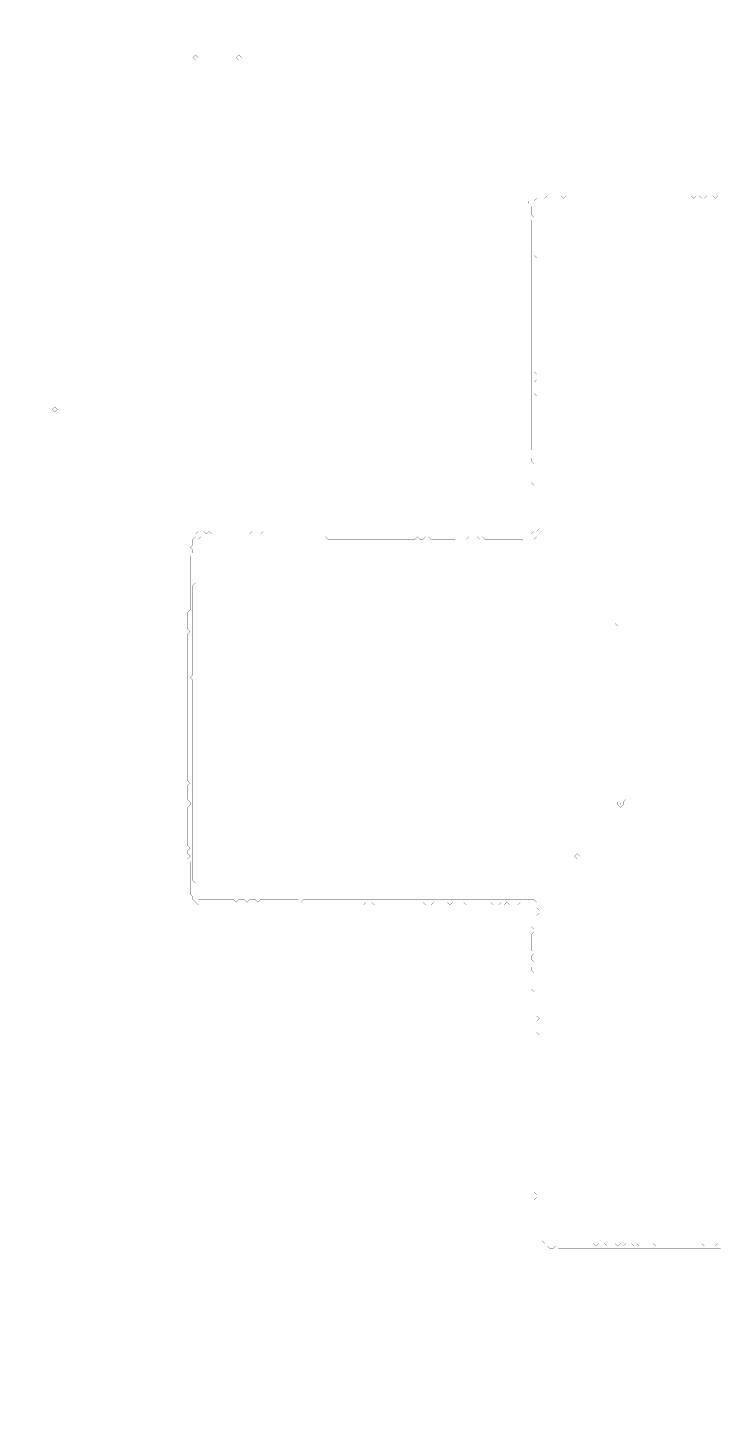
# Model space of a CAD drawing. Header units: metres. Extents: x 0 to 4853, y -4853 to 0.
# Drawn here: x 0 to 2426, y -4853 to 0 of the extents above; entities that cross this region are included whole.
import ezdxf

# ---------------------------------------------------------------- set-up
doc = ezdxf.new("R2010")
doc.units = ezdxf.units.M
doc.layers.add('conductor', color=1, linetype='Continuous')
doc.layers.add('substrate', color=5, linetype='Continuous')

msp = doc.modelspace()

# ---------------------------------------------------------------- linework, layer by layer
at = {"layer": 'conductor', "const_width": 0.5}
msp.add_lwpolyline([(2431, -588.8), (2421.5, -588.8), (2412, -598.3), (2402.5, -588.8), (2393, -588.8), (2383.5, -588.8), (2374, -598.3), (2364.5, -598.3), (2355, -588.8), (2345.5, -588.8), (2336, -598.3), (2326.5, -588.8), (2317, -588.8), (2307.6, -588.8), (2298.1, -588.8), (2288.6, -588.8), (2279.1, -588.8), (2269.6, -588.8), (2260.1, -588.8), (2250.6, -588.8), (2241.1, -588.8), (2231.6, -588.8), (2222.1, -588.8), (2212.6, -588.8), (2203.1, -588.8), (2193.6, -588.8), (2184.1, -588.8), (2174.6, -588.8), (2165.1, -588.8), (2155.6, -588.8), (2146.1, -588.8), (2136.6, -588.8), (2127.1, -588.8), (2117.6, -588.8), (2108.1, -588.8), (2098.6, -588.8), (2089.1, -588.8), (2079.6, -588.8), (2070.1, -588.8), (2060.7, -588.8), (2051.2, -588.8), (2041.7, -588.8), (2032.2, -588.8), (2022.7, -588.8), (2013.2, -588.8), (2003.7, -588.8), (1994.2, -588.8), (1984.7, -588.8), (1975.2, -588.8), (1965.7, -588.8), (1956.2, -588.8), (1946.7, -588.8), (1937.2, -588.8), (1927.7, -588.8), (1918.2, -588.8), (1908.7, -588.8), (1899.2, -588.8), (1889.7, -588.8), (1880.2, -598.3), (1870.7, -588.8), (1861.2, -588.8), (1851.7, -588.8), (1842.2, -598.3), (1832.7, -588.8), (1823.2, -588.8), (1813.8, -598.3), (1804.3, -598.3), (1794.8, -598.3), (1785.3, -598.3), (1775.8, -607.8), (1775.8, -617.2), (1785.3, -626.7), (1785.3, -636.2), (1785.3, -645.7), (1785.3, -655.2), (1785.3, -664.7), (1785.3, -674.2), (1785.3, -683.7), (1785.3, -693.2), (1785.3, -702.7), (1785.3, -712.2), (1785.3, -721.7), (1785.3, -731.2), (1785.3, -740.7), (1785.3, -750.2), (1785.3, -759.7), (1785.3, -769.2), (1785.3, -778.7), (1785.3, -788.2), (1775.8, -797.7), (1785.3, -807.2), (1785.3, -816.7), (1785.3, -826.2), (1785.3, -835.7), (1785.3, -845.2), (1785.3, -854.6), (1785.3, -864.1), (1785.3, -873.6), (1785.3, -883.1), (1785.3, -892.6), (1775.8, -902.1), (1775.8, -911.6), (1775.8, -921.1), (1775.8, -930.6), (1775.8, -940.1), (1775.8, -949.6), (1775.8, -959.1), (1775.8, -968.6), (1775.8, -978.1), (1775.8, -987.6), (1775.8, -997.1), (1775.8, -1006.6), (1775.8, -1016.1), (1775.8, -1025.6), (1775.8, -1035.1), (1775.8, -1044.6), (1775.8, -1054.1), (1775.8, -1063.6), (1775.8, -1073.1), (1775.8, -1082.6), (1775.8, -1092.1), (1775.8, -1101.5), (1775.8, -1111), (1775.8, -1120.5), (1775.8, -1130), (1775.8, -1139.5), (1775.8, -1149), (1775.8, -1158.5), (1775.8, -1168), (1775.8, -1177.5), (1775.8, -1187), (1775.8, -1196.5), (1775.8, -1206), (1785.3, -1215.5), (1785.3, -1225), (1785.3, -1234.5), (1775.8, -1244), (1775.8, -1253.5), (1785.3, -1263), (1775.8, -1272.5), (1775.8, -1282), (1785.3, -1291.5), (1785.3, -1301), (1785.3, -1310.5), (1785.3, -1320), (1785.3, -1329.5), (1785.3, -1338.9), (1785.3, -1348.4), (1785.3, -1357.9), (1785.3, -1367.4), (1785.3, -1376.9), (1785.3, -1386.4), (1785.3, -1395.9), (1785.3, -1405.4), (1785.3, -1414.9), (1785.3, -1424.4), (1785.3, -1433.9), (1785.3, -1443.4), (1785.3, -1452.9), (1785.3, -1462.4), (1785.3, -1471.9), (1785.3, -1481.4), (1785.3, -1490.9), (1785.3, -1500.4), (1785.3, -1509.9), (1785.3, -1519.4), (1785.3, -1528.9), (1785.3, -1538.4), (1785.3, -1547.9), (1785.3, -1557.4), (1785.3, -1566.9), (1785.3, -1576.4), (1785.3, -1585.8), (1785.3, -1595.3), (1785.3, -1604.8), (1785.3, -1614.3), (1785.3, -1623.8), (1785.3, -1633.3), (1785.3, -1642.8), (1785.3, -1652.3), (1785.3, -1661.8), (1785.3, -1671.3), (1785.3, -1680.8), (1785.3, -1690.3), (1785.3, -1699.8), (1785.3, -1709.3), (1794.8, -1718.8), (1794.8, -1728.3), (1794.8, -1737.8), (1794.8, -1747.3), (1794.8, -1756.8), (1785.3, -1766.3), (1785.3, -1775.8), (1785.3, -1785.3), (1775.8, -1794.8), (1766.3, -1785.3), (1756.8, -1785.3), (1747.3, -1785.3), (1737.8, -1794.8), (1728.3, -1794.8), (1718.8, -1794.8), (1709.3, -1794.8), (1699.8, -1794.8), (1690.3, -1794.8), (1680.8, -1794.8), (1671.3, -1794.8), (1661.8, -1794.8), (1652.3, -1794.8), (1642.8, -1794.8), (1633.3, -1794.8), (1623.8, -1794.8), (1614.3, -1794.8), (1604.8, -1794.8), (1595.3, -1785.3), (1585.8, -1794.8), (1576.4, -1785.3), (1566.9, -1785.3), (1557.4, -1785.3), (1547.9, -1785.3), (1538.4, -1794.8), (1528.9, -1785.3), (1519.4, -1785.3), (1509.9, -1785.3), (1500.4, -1794.8), (1490.9, -1794.8), (1481.4, -1794.8), (1471.9, -1794.8), (1462.4, -1794.8), (1452.9, -1794.8), (1443.4, -1794.8), (1433.9, -1794.8), (1424.4, -1794.8), (1414.9, -1794.8), (1405.4, -1785.3), (1395.9, -1785.3), (1386.4, -1794.8), (1376.9, -1794.8), (1367.4, -1785.3), (1357.9, -1794.8), (1348.4, -1794.8), (1338.9, -1794.8), (1329.5, -1794.8), (1320, -1794.8), (1310.5, -1794.8), (1301, -1794.8), (1291.5, -1794.8), (1282, -1794.8), (1272.5, -1794.8), (1263, -1794.8), (1253.5, -1794.8), (1244, -1794.8), (1234.5, -1794.8), (1225, -1794.8), (1215.5, -1794.8), (1206, -1794.8), (1196.5, -1794.8), (1187, -1794.8), (1177.5, -1794.8), (1168, -1794.8), (1158.5, -1794.8), (1149, -1794.8), (1139.5, -1794.8), (1130, -1794.8), (1120.5, -1794.8), (1111, -1794.8), (1101.5, -1794.8), (1092.1, -1794.8), (1082.6, -1794.8), (1073.1, -1794.8), (1063.6, -1794.8), (1054.1, -1794.8), (1044.6, -1785.3), (1035.1, -1785.3), (1025.6, -1785.3), (1016.1, -1785.3), (1006.6, -1794.8), (997.1, -1785.3), (987.6, -1785.3), (978.1, -1785.3), (968.6, -1785.3), (959.1, -1785.3), (949.6, -1785.3), (940.1, -1785.3), (930.6, -1785.3), (921.1, -1785.3), (911.6, -1785.3), (902.1, -1785.3), (892.6, -1785.3), (883.1, -1785.3), (873.6, -1785.3), (864.1, -1785.3), (854.6, -1785.3), (845.2, -1785.3), (835.7, -1785.3), (826.2, -1785.3), (816.7, -1785.3), (807.2, -1785.3), (797.7, -1785.3), (788.2, -1785.3), (778.7, -1785.3), (769.2, -1785.3), (759.7, -1785.3), (750.2, -1785.3), (740.7, -1785.3), (731.2, -1785.3), (721.7, -1785.3), (712.2, -1785.3), (702.7, -1785.3), (693.2, -1785.3), (683.7, -1785.3), (674.2, -1785.3), (664.7, -1785.3), (655.2, -1785.3), (645.7, -1785.3), (636.2, -1785.3), (626.7, -1785.3), (617.2, -1785.3), (607.8, -1785.3), (598.3, -1794.8), (598.3, -1804.3), (588.8, -1813.8), (588.8, -1823.2), (588.8, -1832.7), (588.8, -1842.2), (588.8, -1851.7), (588.8, -1861.2), (588.8, -1870.7), (588.8, -1880.2), (588.8, -1889.7), (588.8, -1899.2), (588.8, -1908.7), (588.8, -1918.2), (588.8, -1927.7), (588.8, -1937.2), (588.8, -1946.7), (579.3, -1956.2), (579.3, -1965.7), (579.3, -1975.2), (579.3, -1984.7), (579.3, -1994.2), (579.3, -2003.7), (579.3, -2013.2), (579.3, -2022.7), (579.3, -2032.2), (579.3, -2041.7), (579.3, -2051.2), (579.3, -2060.7), (579.3, -2070.1), (579.3, -2079.6), (579.3, -2089.1), (579.3, -2098.6), (579.3, -2108.1), (579.3, -2117.6), (579.3, -2127.1), (579.3, -2136.6), (579.3, -2146.1), (579.3, -2155.6), (579.3, -2165.1), (579.3, -2174.6), (579.3, -2184.1), (579.3, -2193.6), (579.3, -2203.1), (579.3, -2212.6), (579.3, -2222.1), (579.3, -2231.6), (579.3, -2241.1), (579.3, -2250.6), (579.3, -2260.1), (579.3, -2269.6), (569.8, -2279.1), (579.3, -2288.6), (579.3, -2298.1), (579.3, -2307.6), (579.3, -2317), (579.3, -2326.5), (579.3, -2336), (579.3, -2345.5), (579.3, -2355), (579.3, -2364.5), (579.3, -2374), (579.3, -2383.5), (579.3, -2393), (579.3, -2402.5), (579.3, -2412), (579.3, -2421.5), (579.3, -2431), (579.3, -2440.5), (579.3, -2450), (579.3, -2459.5), (579.3, -2469), (579.3, -2478.5), (579.3, -2488), (579.3, -2497.5), (579.3, -2507), (579.3, -2516.5), (579.3, -2526), (579.3, -2535.5), (579.3, -2545), (579.3, -2554.4), (579.3, -2563.9), (579.3, -2573.4), (579.3, -2582.9), (579.3, -2592.4), (579.3, -2601.9), (579.3, -2611.4), (579.3, -2620.9), (579.3, -2630.4), (579.3, -2639.9), (579.3, -2649.4), (579.3, -2658.9), (579.3, -2668.4), (579.3, -2677.9), (579.3, -2687.4), (579.3, -2696.9), (579.3, -2706.4), (579.3, -2715.9), (579.3, -2725.4), (579.3, -2734.9), (579.3, -2744.4), (579.3, -2753.9), (579.3, -2763.4), (579.3, -2772.9), (579.3, -2782.4), (579.3, -2791.9), (579.3, -2801.3), (579.3, -2810.8), (579.3, -2820.3), (579.3, -2829.8), (579.3, -2839.3), (579.3, -2848.8), (579.3, -2858.3), (579.3, -2867.8), (579.3, -2877.3), (579.3, -2886.8), (579.3, -2896.3), (579.3, -2905.8), (579.3, -2915.3), (579.3, -2924.8), (579.3, -2934.3), (579.3, -2943.8), (579.3, -2953.3), (579.3, -2962.8), (579.3, -2972.3), (579.3, -2981.8), (579.3, -2991.3), (588.8, -3000.8), (588.8, -3010.3), (588.8, -3019.8), (588.8, -3029.3), (588.8, -3038.8), (598.3, -3048.2), (598.3, -3057.7), (607.8, -3057.7), (617.2, -3057.7), (626.7, -3057.7), (636.2, -3057.7), (645.7, -3057.7), (655.2, -3057.7), (664.7, -3057.7), (674.2, -3057.7), (683.7, -3057.7), (693.2, -3057.7), (702.7, -3057.7), (712.2, -3057.7), (721.7, -3057.7), (731.2, -3067.2), (740.7, -3057.7), (750.2, -3057.7), (759.7, -3057.7), (769.2, -3067.2), (778.7, -3057.7), (788.2, -3057.7), (797.7, -3057.7), (807.2, -3067.2), (816.7, -3057.7), (826.2, -3057.7), (835.7, -3057.7), (845.2, -3057.7), (854.6, -3057.7), (864.1, -3057.7), (873.6, -3057.7), (883.1, -3057.7), (892.6, -3057.7), (902.1, -3057.7), (911.6, -3057.7), (921.1, -3057.7), (930.6, -3057.7), (940.1, -3057.7), (949.6, -3057.7), (959.1, -3067.2), (968.6, -3057.7), (978.1, -3057.7), (987.6, -3057.7), (997.1, -3057.7), (1006.6, -3057.7), (1016.1, -3057.7), (1025.6, -3057.7), (1035.1, -3057.7), (1044.6, -3057.7), (1054.1, -3057.7), (1063.6, -3057.7), (1073.1, -3057.7), (1082.6, -3057.7), (1092.1, -3057.7), (1101.5, -3057.7), (1111, -3057.7), (1120.5, -3057.7), (1130, -3057.7), (1139.5, -3057.7), (1149, -3057.7), (1158.5, -3057.7), (1168, -3057.7), (1177.5, -3057.7), (1187, -3057.7), (1196.5, -3057.7), (1206, -3057.7), (1215.5, -3057.7), (1225, -3057.7), (1234.5, -3057.7), (1244, -3057.7), (1253.5, -3057.7), (1263, -3057.7), (1272.5, -3057.7), (1282, -3057.7), (1291.5, -3057.7), (1301, -3057.7), (1310.5, -3057.7), (1320, -3057.7), (1329.5, -3057.7), (1338.9, -3057.7), (1348.4, -3057.7), (1357.9, -3057.7), (1367.4, -3057.7), (1376.9, -3057.7), (1386.4, -3057.7), (1395.9, -3057.7), (1405.4, -3057.7), (1414.9, -3057.7), (1424.4, -3057.7), (1433.9, -3057.7), (1443.4, -3057.7), (1452.9, -3057.7), (1462.4, -3057.7), (1471.9, -3057.7), (1481.4, -3057.7), (1490.9, -3057.7), (1500.4, -3057.7), (1509.9, -3057.7), (1519.4, -3057.7), (1528.9, -3057.7), (1538.4, -3057.7), (1547.9, -3057.7), (1557.4, -3057.7), (1566.9, -3057.7), (1576.4, -3057.7), (1585.8, -3057.7), (1595.3, -3057.7), (1604.8, -3057.7), (1614.3, -3057.7), (1623.8, -3057.7), (1633.3, -3057.7), (1642.8, -3057.7), (1652.3, -3057.7), (1661.8, -3057.7), (1671.3, -3057.7), (1680.8, -3057.7), (1690.3, -3057.7), (1699.8, -3057.7), (1709.3, -3057.7), (1718.8, -3057.7), (1728.3, -3057.7), (1737.8, -3057.7), (1747.3, -3057.7), (1756.8, -3057.7), (1766.3, -3057.7), (1775.8, -3057.7), (1785.3, -3067.2), (1785.3, -3076.7), (1785.3, -3086.2), (1794.8, -3095.7), (1794.8, -3105.2), (1785.3, -3114.7), (1785.3, -3124.2), (1794.8, -3133.7), (1785.3, -3143.2), (1785.3, -3152.7), (1785.3, -3162.2), (1785.3, -3171.7), (1785.3, -3181.2), (1785.3, -3190.7), (1785.3, -3200.2), (1785.3, -3209.7), (1785.3, -3219.2), (1785.3, -3228.7), (1785.3, -3238.2), (1785.3, -3247.7), (1785.3, -3257.2), (1785.3, -3266.7), (1785.3, -3276.2), (1785.3, -3285.6), (1785.3, -3295.1), (1785.3, -3304.6), (1785.3, -3314.1), (1785.3, -3323.6), (1785.3, -3333.1), (1785.3, -3342.6), (1785.3, -3352.1), (1785.3, -3361.6), (1785.3, -3371.1), (1785.3, -3380.6), (1785.3, -3390.1), (1785.3, -3399.6), (1785.3, -3409.1), (1785.3, -3418.6), (1785.3, -3428.1), (1785.3, -3437.6), (1794.8, -3447.1), (1785.3, -3456.6), (1785.3, -3466.1), (1794.8, -3475.6), (1785.3, -3485.1), (1785.3, -3494.6), (1785.3, -3504.1), (1794.8, -3513.6), (1785.3, -3523.1), (1794.8, -3532.5), (1794.8, -3542), (1794.8, -3551.5), (1794.8, -3561), (1794.8, -3570.5), (1794.8, -3580), (1794.8, -3589.5), (1794.8, -3599), (1794.8, -3608.5), (1794.8, -3618), (1794.8, -3627.5), (1794.8, -3637), (1794.8, -3646.5), (1794.8, -3656), (1794.8, -3665.5), (1794.8, -3675), (1794.8, -3684.5), (1794.8, -3694), (1794.8, -3703.5), (1794.8, -3713), (1794.8, -3722.5), (1794.8, -3732), (1794.8, -3741.5), (1794.8, -3751), (1794.8, -3760.5), (1794.8, -3769.9), (1794.8, -3779.4), (1794.8, -3788.9), (1794.8, -3798.4), (1794.8, -3807.9), (1794.8, -3817.4), (1794.8, -3826.9), (1794.8, -3836.4), (1794.8, -3845.9), (1794.8, -3855.4), (1794.8, -3864.9), (1794.8, -3874.4), (1794.8, -3883.9), (1794.8, -3893.4), (1794.8, -3902.9), (1794.8, -3912.4), (1794.8, -3921.9), (1794.8, -3931.4), (1794.8, -3940.9), (1794.8, -3950.4), (1794.8, -3959.9), (1794.8, -3969.4), (1794.8, -3978.9), (1794.8, -3988.4), (1794.8, -3997.9), (1794.8, -4007.4), (1794.8, -4016.8), (1794.8, -4026.3), (1794.8, -4035.8), (1794.8, -4045.3), (1794.8, -4054.8), (1794.8, -4064.3), (1794.8, -4073.8), (1794.8, -4083.3), (1794.8, -4092.8), (1794.8, -4102.3), (1794.8, -4111.8), (1794.8, -4121.3), (1794.8, -4130.8), (1794.8, -4140.3), (1794.8, -4149.8), (1794.8, -4159.3), (1794.8, -4168.8), (1794.8, -4178.3), (1794.8, -4187.8), (1794.8, -4197.3), (1794.8, -4206.8), (1794.8, -4216.3), (1794.8, -4225.8), (1794.8, -4235.3), (1794.8, -4244.8), (1794.8, -4254.2), (1804.3, -4254.2), (1813.8, -4263.7), (1823.2, -4263.7), (1832.7, -4263.7), (1842.2, -4263.7), (1851.7, -4263.7), (1861.2, -4263.7), (1870.7, -4263.7), (1880.2, -4263.7), (1889.7, -4263.7), (1899.2, -4263.7), (1908.7, -4263.7), (1918.2, -4263.7), (1927.7, -4263.7), (1937.2, -4263.7), (1946.7, -4263.7), (1956.2, -4263.7), (1965.7, -4263.7), (1975.2, -4263.7), (1984.7, -4263.7), (1994.2, -4273.2), (2003.7, -4263.7), (2013.2, -4263.7), (2022.7, -4263.7), (2032.2, -4273.2), (2041.7, -4273.2), (2051.2, -4273.2), (2060.7, -4263.7), (2070.1, -4273.2), (2079.6, -4263.7), (2089.1, -4273.2), (2098.6, -4263.7), (2108.1, -4263.7), (2117.6, -4263.7), (2127.1, -4273.2), (2136.6, -4263.7), (2146.1, -4273.2), (2155.6, -4263.7), (2165.1, -4263.7), (2174.6, -4263.7), (2184.1, -4263.7), (2193.6, -4263.7), (2203.1, -4273.2), (2212.6, -4263.7), (2222.1, -4263.7), (2231.6, -4263.7), (2241.1, -4263.7), (2250.6, -4263.7), (2260.1, -4263.7), (2269.6, -4263.7), (2279.1, -4263.7), (2288.6, -4263.7), (2298.1, -4263.7), (2307.6, -4263.7), (2317, -4263.7), (2326.5, -4263.7), (2336, -4263.7), (2345.5, -4263.7), (2355, -4263.7), (2364.5, -4263.7), (2374, -4273.2), (2383.5, -4263.7), (2393, -4263.7), (2402.5, -4263.7), (2412, -4273.2), (2421.5, -4263.7), (2431, -4263.7)], dxfattribs=at)
for points in [[(2060.7, -2089.1), (2070.1, -2079.6), (2079.6, -2089.1), (2070.1, -2098.6)], [(2070.1, -2715.9), (2079.6, -2706.4), (2089.1, -2715.9), (2089.1, -2725.4), (2079.6, -2734.9), (2070.1, -2725.4)], [(2089.1, -2715.9), (2098.6, -2706.4), (2108.1, -2715.9), (2108.1, -2725.4), (2098.6, -2734.9), (2089.1, -2725.4)], [(1918.2, -2905.8), (1927.7, -2896.3), (1937.2, -2905.8), (1927.7, -2915.3)]]:
    msp.add_lwpolyline(points, close=True, dxfattribs=at)
at = {"layer": 'substrate', "const_width": 0.5}
for points in [[(2431, 0), (2421.5, 0), (2412, 0), (2402.5, 0), (2393, 0), (2383.5, 0), (2374, 0), (2364.5, 0), (2355, 0), (2345.5, 0), (2336, 0), (2326.5, 0), (2317, 0), (2307.6, 0), (2298.1, 0), (2288.6, 0), (2279.1, 0), (2269.6, 0), (2260.1, 0), (2250.6, 0), (2241.1, 0), (2231.6, 0), (2222.1, 0), (2212.6, 0), (2203.1, 0), (2193.6, 0), (2184.1, 0), (2174.6, 0), (2165.1, 0), (2155.6, 0), (2146.1, 0), (2136.6, 0), (2127.1, 0), (2117.6, 0), (2108.1, 0), (2098.6, 0), (2089.1, 0), (2079.6, 0), (2070.1, 0), (2060.7, 0), (2051.2, 0), (2041.7, 0), (2032.2, 0), (2022.7, 0), (2013.2, 0), (2003.7, 0), (1994.2, 0), (1984.7, 0), (1975.2, 0), (1965.7, 0), (1956.2, 0), (1946.7, 0), (1937.2, 0), (1927.7, 0), (1918.2, 0), (1908.7, 0), (1899.2, 0), (1889.7, 0), (1880.2, 0), (1870.7, 0), (1861.2, 0), (1851.7, 0), (1842.2, 0), (1832.7, 0), (1823.2, 0), (1813.8, 0), (1804.3, 0), (1794.8, 0), (1785.3, 0), (1775.8, 0), (1766.3, 0), (1756.8, 0), (1747.3, 0), (1737.8, 0), (1728.3, 0), (1718.8, 0), (1709.3, 0), (1699.8, 0), (1690.3, 0), (1680.8, 0), (1671.3, 0), (1661.8, 0), (1652.3, 0), (1642.8, 0), (1633.3, 0), (1623.8, 0), (1614.3, 0), (1604.8, 0), (1595.3, 0), (1585.8, 0), (1576.4, 0), (1566.9, 0), (1557.4, 0), (1547.9, 0), (1538.4, 0), (1528.9, 0), (1519.4, 0), (1509.9, 0), (1500.4, 0), (1490.9, 0), (1481.4, 0), (1471.9, 0), (1462.4, 0), (1452.9, 0), (1443.4, 0), (1433.9, 0), (1424.4, 0), (1414.9, 0), (1405.4, 0), (1395.9, 0), (1386.4, 0), (1376.9, 0), (1367.4, 0), (1357.9, 0), (1348.4, 0), (1338.9, 0), (1329.5, 0), (1320, 0), (1310.5, 0), (1301, 0), (1291.5, 0), (1282, 0), (1272.5, 0), (1263, 0), (1253.5, 0), (1244, 0), (1234.5, 0), (1225, 0), (1215.5, 0), (1206, 0), (1196.5, 0), (1187, 0), (1177.5, 0), (1168, 0), (1158.5, 0), (1149, 0), (1139.5, 0), (1130, 0), (1120.5, 0), (1111, 0), (1101.5, 0), (1092.1, 0), (1082.6, 0), (1073.1, 0), (1063.6, 0), (1054.1, 0), (1044.6, 0), (1035.1, 0), (1025.6, 0), (1016.1, 0), (1006.6, 0), (997.1, 0), (987.6, 0), (978.1, 0), (968.6, 0), (959.1, 0), (949.6, 0), (940.1, 0), (930.6, 0), (921.1, 0), (911.6, 0), (902.1, 0), (892.6, 0), (883.1, 0), (873.6, 0), (864.1, 0), (854.6, 0), (845.2, 0), (835.7, 0), (826.2, 0), (816.7, 0), (807.2, 0), (797.7, 0), (788.2, 0), (778.7, 0), (769.2, 0), (759.7, 0), (750.2, 0), (740.7, 0), (731.2, 0), (721.7, 0), (712.2, 0), (702.7, 0), (693.2, 0), (683.7, 0), (674.2, 0), (664.7, 0), (655.2, 0), (645.7, 0), (636.2, 0), (626.7, 0), (617.2, 0), (607.8, 0), (598.3, 0), (588.8, 0), (579.3, 0), (569.8, 0), (560.3, 0), (550.8, 0), (541.3, 0), (531.8, 0), (522.3, 0), (512.8, 0), (503.3, 0), (493.8, 0), (484.3, 0), (474.8, 0), (465.3, 0), (455.8, 0), (446.3, 0), (436.8, 0), (427.3, 0), (417.8, 0), (408.3, 0), (398.8, 0), (389.3, 0), (379.8, 0), (370.3, 0), (360.9, 0), (351.4, 0), (341.9, 0), (332.4, 0), (322.9, 0), (313.4, 0), (303.9, 0), (294.4, 0), (284.9, 0), (275.4, 0), (265.9, 0), (256.4, 0), (246.9, 0), (237.4, 0), (227.9, 0), (218.4, 0), (208.9, 0), (199.4, 0), (189.9, 0), (180.4, 0), (170.9, 0), (161.4, 0), (151.9, 0), (142.4, 0), (132.9, 0), (123.4, 0), (114, 0), (104.5, 0), (95, 0), (85.5, 0), (76, 0), (66.5, 0), (57, 0), (47.5, 0), (38, 0), (28.5, 0), (19, 0), (9.5, 0), (0, 0), (0, -9.5), (0, -19), (0, -28.5), (0, -38), (0, -47.5), (0, -57), (0, -66.5), (0, -76), (0, -85.5), (0, -95), (0, -104.5), (0, -114), (0, -123.4), (0, -132.9), (0, -142.4), (0, -151.9), (0, -161.4), (0, -170.9), (0, -180.4), (0, -189.9), (0, -199.4), (0, -208.9), (0, -218.4), (0, -227.9), (0, -237.4), (0, -246.9), (0, -256.4), (0, -265.9), (0, -275.4), (0, -284.9), (0, -294.4), (0, -303.9), (0, -313.4), (0, -322.9), (0, -332.4), (0, -341.9), (0, -351.4), (0, -360.9), (0, -370.3), (0, -379.8), (0, -389.3), (0, -398.8), (0, -408.3), (0, -417.8), (0, -427.3), (0, -436.8), (0, -446.3), (0, -455.8), (0, -465.3), (0, -474.8), (0, -484.3), (0, -493.8), (0, -503.3), (0, -512.8), (0, -522.3), (0, -531.8), (0, -541.3), (0, -550.8), (0, -560.3), (0, -569.8), (0, -579.3), (0, -588.8), (0, -598.3), (0, -607.8), (0, -617.2), (0, -626.7), (0, -636.2), (0, -645.7), (0, -655.2), (0, -664.7), (0, -674.2), (0, -683.7), (0, -693.2), (0, -702.7), (0, -712.2), (0, -721.7), (0, -731.2), (0, -740.7), (0, -750.2), (0, -759.7), (0, -769.2), (0, -778.7), (0, -788.2), (0, -797.7), (0, -807.2), (0, -816.7), (0, -826.2), (0, -835.7), (0, -845.2), (0, -854.6), (0, -864.1), (0, -873.6), (0, -883.1), (0, -892.6), (0, -902.1), (0, -911.6), (0, -921.1), (0, -930.6), (0, -940.1), (0, -949.6), (0, -959.1), (0, -968.6), (0, -978.1), (0, -987.6), (0, -997.1), (0, -1006.6), (0, -1016.1), (0, -1025.6), (0, -1035.1), (0, -1044.6), (0, -1054.1), (0, -1063.6), (0, -1073.1), (0, -1082.6), (0, -1092.1), (0, -1101.5), (0, -1111), (0, -1120.5), (0, -1130), (0, -1139.5), (0, -1149), (0, -1158.5), (0, -1168), (0, -1177.5), (0, -1187), (0, -1196.5), (0, -1206), (0, -1215.5), (0, -1225), (0, -1234.5), (0, -1244), (0, -1253.5), (0, -1263), (0, -1272.5), (0, -1282), (0, -1291.5), (0, -1301), (0, -1310.5), (0, -1320), (0, -1329.5), (0, -1338.9), (0, -1348.4), (0, -1357.9), (0, -1367.4), (0, -1376.9), (0, -1386.4), (0, -1395.9), (0, -1405.4), (0, -1414.9), (0, -1424.4), (0, -1433.9), (0, -1443.4), (0, -1452.9), (0, -1462.4), (0, -1471.9), (0, -1481.4), (0, -1490.9), (0, -1500.4), (0, -1509.9), (0, -1519.4), (0, -1528.9), (0, -1538.4), (0, -1547.9), (0, -1557.4), (0, -1566.9), (0, -1576.4), (0, -1585.8), (0, -1595.3), (0, -1604.8), (0, -1614.3), (0, -1623.8), (0, -1633.3), (0, -1642.8), (0, -1652.3), (0, -1661.8), (0, -1671.3), (0, -1680.8), (0, -1690.3), (0, -1699.8), (0, -1709.3), (0, -1718.8), (0, -1728.3), (0, -1737.8), (0, -1747.3), (0, -1756.8), (0, -1766.3), (0, -1775.8), (0, -1785.3), (0, -1794.8), (0, -1804.3), (0, -1813.8), (0, -1823.2), (0, -1832.7), (0, -1842.2), (0, -1851.7), (0, -1861.2), (0, -1870.7), (0, -1880.2), (0, -1889.7), (0, -1899.2), (0, -1908.7), (0, -1918.2), (0, -1927.7), (0, -1937.2), (0, -1946.7), (0, -1956.2), (0, -1965.7), (0, -1975.2), (0, -1984.7), (0, -1994.2), (0, -2003.7), (0, -2013.2), (0, -2022.7), (0, -2032.2), (0, -2041.7), (0, -2051.2), (0, -2060.7), (0, -2070.1), (0, -2079.6), (0, -2089.1), (0, -2098.6), (0, -2108.1), (0, -2117.6), (0, -2127.1), (0, -2136.6), (0, -2146.1), (0, -2155.6), (0, -2165.1), (0, -2174.6), (0, -2184.1), (0, -2193.6), (0, -2203.1), (0, -2212.6), (0, -2222.1), (0, -2231.6), (0, -2241.1), (0, -2250.6), (0, -2260.1), (0, -2269.6), (0, -2279.1), (0, -2288.6), (0, -2298.1), (0, -2307.6), (0, -2317), (0, -2326.5), (0, -2336), (0, -2345.5), (0, -2355), (0, -2364.5), (0, -2374), (0, -2383.5), (0, -2393), (0, -2402.5), (0, -2412), (0, -2421.5), (0, -2431), (0, -2440.5), (0, -2450), (0, -2459.5), (0, -2469), (0, -2478.5), (0, -2488), (0, -2497.5), (0, -2507), (0, -2516.5), (0, -2526), (0, -2535.5), (0, -2545), (0, -2554.4), (0, -2563.9), (0, -2573.4), (0, -2582.9), (0, -2592.4), (0, -2601.9), (0, -2611.4), (0, -2620.9), (0, -2630.4), (0, -2639.9), (0, -2649.4), (0, -2658.9), (0, -2668.4), (0, -2677.9), (0, -2687.4), (0, -2696.9), (0, -2706.4), (0, -2715.9), (0, -2725.4), (0, -2734.9), (0, -2744.4), (0, -2753.9), (0, -2763.4), (0, -2772.9), (0, -2782.4), (0, -2791.9), (0, -2801.3), (0, -2810.8), (0, -2820.3), (0, -2829.8), (0, -2839.3), (0, -2848.8), (0, -2858.3), (0, -2867.8), (0, -2877.3), (0, -2886.8), (0, -2896.3), (0, -2905.8), (0, -2915.3), (0, -2924.8), (0, -2934.3), (0, -2943.8), (0, -2953.3), (0, -2962.8), (0, -2972.3), (0, -2981.8), (0, -2991.3), (0, -3000.8), (0, -3010.3), (0, -3019.8), (0, -3029.3), (0, -3038.8), (0, -3048.2), (0, -3057.7), (0, -3067.2), (0, -3076.7), (0, -3086.2), (0, -3095.7), (0, -3105.2), (0, -3114.7), (0, -3124.2), (0, -3133.7), (0, -3143.2), (0, -3152.7), (0, -3162.2), (0, -3171.7), (0, -3181.2), (0, -3190.7), (0, -3200.2), (0, -3209.7), (0, -3219.2), (0, -3228.7), (0, -3238.2), (0, -3247.7), (0, -3257.2), (0, -3266.7), (0, -3276.2), (0, -3285.6), (0, -3295.1), (0, -3304.6), (0, -3314.1), (0, -3323.6), (0, -3333.1), (0, -3342.6), (0, -3352.1), (0, -3361.6), (0, -3371.1), (0, -3380.6), (0, -3390.1), (0, -3399.6), (0, -3409.1), (0, -3418.6), (0, -3428.1), (0, -3437.6), (0, -3447.1), (0, -3456.6), (0, -3466.1), (0, -3475.6), (0, -3485.1), (0, -3494.6), (0, -3504.1), (0, -3513.6), (0, -3523.1), (0, -3532.5), (0, -3542), (0, -3551.5), (0, -3561), (0, -3570.5), (0, -3580), (0, -3589.5), (0, -3599), (0, -3608.5), (0, -3618), (0, -3627.5), (0, -3637), (0, -3646.5), (0, -3656), (0, -3665.5), (0, -3675), (0, -3684.5), (0, -3694), (0, -3703.5), (0, -3713), (0, -3722.5), (0, -3732), (0, -3741.5), (0, -3751), (0, -3760.5), (0, -3769.9), (0, -3779.4), (0, -3788.9), (0, -3798.4), (0, -3807.9), (0, -3817.4), (0, -3826.9), (0, -3836.4), (0, -3845.9), (0, -3855.4), (0, -3864.9), (0, -3874.4), (0, -3883.9), (0, -3893.4), (0, -3902.9), (0, -3912.4), (0, -3921.9), (0, -3931.4), (0, -3940.9), (0, -3950.4), (0, -3959.9), (0, -3969.4), (0, -3978.9), (0, -3988.4), (0, -3997.9), (0, -4007.4), (0, -4016.8), (0, -4026.3), (0, -4035.8), (0, -4045.3), (0, -4054.8), (0, -4064.3), (0, -4073.8), (0, -4083.3), (0, -4092.8), (0, -4102.3), (0, -4111.8), (0, -4121.3), (0, -4130.8), (0, -4140.3), (0, -4149.8), (0, -4159.3), (0, -4168.8), (0, -4178.3), (0, -4187.8), (0, -4197.3), (0, -4206.8), (0, -4216.3), (0, -4225.8), (0, -4235.3), (0, -4244.8), (0, -4254.2), (0, -4263.7), (0, -4273.2), (0, -4282.7), (0, -4292.2), (0, -4301.7), (0, -4311.2), (0, -4320.7), (0, -4330.2), (0, -4339.7), (0, -4349.2), (0, -4358.7), (0, -4368.2), (0, -4377.7), (0, -4387.2), (0, -4396.7), (0, -4406.2), (0, -4415.7), (0, -4425.2), (0, -4434.7), (0, -4444.2), (0, -4453.7), (0, -4463.2), (0, -4472.7), (0, -4482.2), (0, -4491.7), (0, -4501.1), (0, -4510.6), (0, -4520.1), (0, -4529.6), (0, -4539.1), (0, -4548.6), (0, -4558.1), (0, -4567.6), (0, -4577.1), (0, -4586.6), (0, -4596.1), (0, -4605.6), (0, -4615.1), (0, -4624.6), (0, -4634.1), (0, -4643.6), (0, -4653.1), (0, -4662.6), (0, -4672.1), (0, -4681.6), (0, -4691.1), (0, -4700.6), (0, -4710.1), (0, -4719.6), (0, -4729.1), (0, -4738.6), (0, -4748), (0, -4757.5), (0, -4767), (0, -4776.5), (0, -4786), (0, -4795.5), (0, -4805), (0, -4814.5), (0, -4824), (0, -4833.5), (0, -4843), (0, -4852.5), (9.5, -4852.5), (19, -4852.5), (28.5, -4852.5), (38, -4852.5), (47.5, -4852.5), (57, -4852.5), (66.5, -4852.5), (76, -4852.5), (85.5, -4852.5), (95, -4852.5), (104.5, -4852.5), (114, -4852.5), (123.4, -4852.5), (132.9, -4852.5), (142.4, -4852.5), (151.9, -4852.5), (161.4, -4852.5), (170.9, -4852.5), (180.4, -4852.5), (189.9, -4852.5), (199.4, -4852.5), (208.9, -4852.5), (218.4, -4852.5), (227.9, -4852.5), (237.4, -4852.5), (246.9, -4852.5), (256.4, -4852.5), (265.9, -4852.5), (275.4, -4852.5), (284.9, -4852.5), (294.4, -4852.5), (303.9, -4852.5), (313.4, -4852.5), (322.9, -4852.5), (332.4, -4852.5), (341.9, -4852.5), (351.4, -4852.5), (360.9, -4852.5), (370.3, -4852.5), (379.8, -4852.5), (389.3, -4852.5), (398.8, -4852.5), (408.3, -4852.5), (417.8, -4852.5), (427.3, -4852.5), (436.8, -4852.5), (446.3, -4852.5), (455.8, -4852.5), (465.3, -4852.5), (474.8, -4852.5), (484.3, -4852.5), (493.8, -4852.5), (503.3, -4852.5), (512.8, -4852.5), (522.3, -4852.5), (531.8, -4852.5), (541.3, -4852.5), (550.8, -4852.5), (560.3, -4852.5), (569.8, -4852.5), (579.3, -4852.5), (588.8, -4852.5), (598.3, -4852.5), (607.8, -4852.5), (617.2, -4852.5), (626.7, -4852.5), (636.2, -4852.5), (645.7, -4852.5), (655.2, -4852.5), (664.7, -4852.5), (674.2, -4852.5), (683.7, -4852.5), (693.2, -4852.5), (702.7, -4852.5), (712.2, -4852.5), (721.7, -4852.5), (731.2, -4852.5), (740.7, -4852.5), (750.2, -4852.5), (759.7, -4852.5), (769.2, -4852.5), (778.7, -4852.5), (788.2, -4852.5), (797.7, -4852.5), (807.2, -4852.5), (816.7, -4852.5), (826.2, -4852.5), (835.7, -4852.5), (845.2, -4852.5), (854.6, -4852.5), (864.1, -4852.5), (873.6, -4852.5), (883.1, -4852.5), (892.6, -4852.5), (902.1, -4852.5), (911.6, -4852.5), (921.1, -4852.5), (930.6, -4852.5), (940.1, -4852.5), (949.6, -4852.5), (959.1, -4852.5), (968.6, -4852.5), (978.1, -4852.5), (987.6, -4852.5), (997.1, -4852.5), (1006.6, -4852.5), (1016.1, -4852.5), (1025.6, -4852.5), (1035.1, -4852.5), (1044.6, -4852.5), (1054.1, -4852.5), (1063.6, -4852.5), (1073.1, -4852.5), (1082.6, -4852.5), (1092.1, -4852.5), (1101.5, -4852.5), (1111, -4852.5), (1120.5, -4852.5), (1130, -4852.5), (1139.5, -4852.5), (1149, -4852.5), (1158.5, -4852.5), (1168, -4852.5), (1177.5, -4852.5), (1187, -4852.5), (1196.5, -4852.5), (1206, -4852.5), (1215.5, -4852.5), (1225, -4852.5), (1234.5, -4852.5), (1244, -4852.5), (1253.5, -4852.5), (1263, -4852.5), (1272.5, -4852.5), (1282, -4852.5), (1291.5, -4852.5), (1301, -4852.5), (1310.5, -4852.5), (1320, -4852.5), (1329.5, -4852.5), (1338.9, -4852.5), (1348.4, -4852.5), (1357.9, -4852.5), (1367.4, -4852.5), (1376.9, -4852.5), (1386.4, -4852.5), (1395.9, -4852.5), (1405.4, -4852.5), (1414.9, -4852.5), (1424.4, -4852.5), (1433.9, -4852.5), (1443.4, -4852.5), (1452.9, -4852.5), (1462.4, -4852.5), (1471.9, -4852.5), (1481.4, -4852.5), (1490.9, -4852.5), (1500.4, -4852.5), (1509.9, -4852.5), (1519.4, -4852.5), (1528.9, -4852.5), (1538.4, -4852.5), (1547.9, -4852.5), (1557.4, -4852.5), (1566.9, -4852.5), (1576.4, -4852.5), (1585.8, -4852.5), (1595.3, -4852.5), (1604.8, -4852.5), (1614.3, -4852.5), (1623.8, -4852.5), (1633.3, -4852.5), (1642.8, -4852.5), (1652.3, -4852.5), (1661.8, -4852.5), (1671.3, -4852.5), (1680.8, -4852.5), (1690.3, -4852.5), (1699.8, -4852.5), (1709.3, -4852.5), (1718.8, -4852.5), (1728.3, -4852.5), (1737.8, -4852.5), (1747.3, -4852.5), (1756.8, -4852.5), (1766.3, -4852.5), (1775.8, -4852.5), (1785.3, -4852.5), (1794.8, -4852.5), (1804.3, -4852.5), (1813.8, -4852.5), (1823.2, -4852.5), (1832.7, -4852.5), (1842.2, -4852.5), (1851.7, -4852.5), (1861.2, -4852.5), (1870.7, -4852.5), (1880.2, -4852.5), (1889.7, -4852.5), (1899.2, -4852.5), (1908.7, -4852.5), (1918.2, -4852.5), (1927.7, -4852.5), (1937.2, -4852.5), (1946.7, -4852.5), (1956.2, -4852.5), (1965.7, -4852.5), (1975.2, -4852.5), (1984.7, -4852.5), (1994.2, -4852.5), (2003.7, -4852.5), (2013.2, -4852.5), (2022.7, -4852.5), (2032.2, -4852.5), (2041.7, -4852.5), (2051.2, -4852.5), (2060.7, -4852.5), (2070.1, -4852.5), (2079.6, -4852.5), (2089.1, -4852.5), (2098.6, -4852.5), (2108.1, -4852.5), (2117.6, -4852.5), (2127.1, -4852.5), (2136.6, -4852.5), (2146.1, -4852.5), (2155.6, -4852.5), (2165.1, -4852.5), (2174.6, -4852.5), (2184.1, -4852.5), (2193.6, -4852.5), (2203.1, -4852.5), (2212.6, -4852.5), (2222.1, -4852.5), (2231.6, -4852.5), (2241.1, -4852.5), (2250.6, -4852.5), (2260.1, -4852.5), (2269.6, -4852.5), (2279.1, -4852.5), (2288.6, -4852.5), (2298.1, -4852.5), (2307.6, -4852.5), (2317, -4852.5), (2326.5, -4852.5), (2336, -4852.5), (2345.5, -4852.5), (2355, -4852.5), (2364.5, -4852.5), (2374, -4852.5), (2383.5, -4852.5), (2393, -4852.5), (2402.5, -4852.5), (2412, -4852.5), (2421.5, -4852.5), (2431, -4852.5)], [(2431, -4282.7), (2421.5, -4282.7), (2412, -4282.7), (2402.5, -4282.7), (2393, -4282.7), (2383.5, -4282.7), (2374, -4282.7), (2364.5, -4282.7), (2355, -4282.7), (2345.5, -4282.7), (2336, -4282.7), (2326.5, -4282.7), (2317, -4282.7), (2307.6, -4282.7), (2298.1, -4282.7), (2288.6, -4282.7), (2279.1, -4282.7), (2269.6, -4282.7), (2260.1, -4282.7), (2250.6, -4282.7), (2241.1, -4282.7), (2231.6, -4282.7), (2222.1, -4282.7), (2212.6, -4282.7), (2203.1, -4282.7), (2193.6, -4282.7), (2184.1, -4282.7), (2174.6, -4282.7), (2165.1, -4282.7), (2155.6, -4282.7), (2146.1, -4282.7), (2136.6, -4282.7), (2127.1, -4282.7), (2117.6, -4282.7), (2108.1, -4282.7), (2098.6, -4282.7), (2089.1, -4282.7), (2079.6, -4282.7), (2070.1, -4282.7), (2060.7, -4282.7), (2051.2, -4282.7), (2041.7, -4282.7), (2032.2, -4282.7), (2022.7, -4282.7), (2013.2, -4282.7), (2003.7, -4282.7), (1994.2, -4282.7), (1984.7, -4282.7), (1975.2, -4282.7), (1965.7, -4282.7), (1956.2, -4282.7), (1946.7, -4282.7), (1937.2, -4282.7), (1927.7, -4282.7), (1918.2, -4282.7), (1908.7, -4282.7), (1899.2, -4282.7), (1889.7, -4282.7), (1880.2, -4282.7), (1870.7, -4282.7), (1861.2, -4282.7), (1851.7, -4273.2), (1842.2, -4282.7), (1832.7, -4282.7), (1823.2, -4273.2), (1813.8, -4273.2), (1804.3, -4273.2), (1794.8, -4273.2), (1785.3, -4273.2), (1775.8, -4263.7), (1775.8, -4254.2), (1775.8, -4244.8), (1775.8, -4235.3), (1775.8, -4225.8), (1775.8, -4216.3), (1785.3, -4206.8), (1785.3, -4197.3), (1785.3, -4187.8), (1785.3, -4178.3), (1785.3, -4168.8), (1785.3, -4159.3), (1785.3, -4149.8), (1785.3, -4140.3), (1785.3, -4130.8), (1785.3, -4121.3), (1775.8, -4111.8), (1785.3, -4102.3), (1785.3, -4092.8), (1775.8, -4083.3), (1775.8, -4073.8), (1775.8, -4064.3), (1775.8, -4054.8), (1775.8, -4045.3), (1775.8, -4035.8), (1775.8, -4026.3), (1775.8, -4016.8), (1775.8, -4007.4), (1775.8, -3997.9), (1775.8, -3988.4), (1775.8, -3978.9), (1775.8, -3969.4), (1775.8, -3959.9), (1775.8, -3950.4), (1775.8, -3940.9), (1775.8, -3931.4), (1775.8, -3921.9), (1775.8, -3912.4), (1775.8, -3902.9), (1775.8, -3893.4), (1775.8, -3883.9), (1775.8, -3874.4), (1775.8, -3864.9), (1775.8, -3855.4), (1775.8, -3845.9), (1775.8, -3836.4), (1775.8, -3826.9), (1775.8, -3817.4), (1775.8, -3807.9), (1775.8, -3798.4), (1775.8, -3788.9), (1775.8, -3779.4), (1775.8, -3769.9), (1775.8, -3760.5), (1775.8, -3751), (1775.8, -3741.5), (1775.8, -3732), (1775.8, -3722.5), (1775.8, -3713), (1775.8, -3703.5), (1775.8, -3694), (1775.8, -3684.5), (1775.8, -3675), (1775.8, -3665.5), (1775.8, -3656), (1775.8, -3646.5), (1775.8, -3637), (1775.8, -3627.5), (1775.8, -3618), (1775.8, -3608.5), (1775.8, -3599), (1775.8, -3589.5), (1775.8, -3580), (1775.8, -3570.5), (1775.8, -3561), (1775.8, -3551.5), (1775.8, -3542), (1775.8, -3532.5), (1775.8, -3523.1), (1775.8, -3513.6), (1775.8, -3504.1), (1775.8, -3494.6), (1775.8, -3485.1), (1775.8, -3475.6), (1775.8, -3466.1), (1775.8, -3456.6), (1775.8, -3447.1), (1775.8, -3437.6), (1775.8, -3428.1), (1775.8, -3418.6), (1775.8, -3409.1), (1775.8, -3399.6), (1775.8, -3390.1), (1775.8, -3380.6), (1766.3, -3371.1), (1775.8, -3361.6), (1775.8, -3352.1), (1775.8, -3342.6), (1775.8, -3333.1), (1775.8, -3323.6), (1775.8, -3314.1), (1766.3, -3304.6), (1766.3, -3295.1), (1775.8, -3285.6), (1775.8, -3276.2), (1766.3, -3266.7), (1766.3, -3257.2), (1775.8, -3247.7), (1766.3, -3238.2), (1766.3, -3228.7), (1766.3, -3219.2), (1766.3, -3209.7), (1766.3, -3200.2), (1766.3, -3190.7), (1766.3, -3181.2), (1775.8, -3171.7), (1775.8, -3162.2), (1766.3, -3152.7), (1775.8, -3143.2), (1775.8, -3133.7), (1775.8, -3124.2), (1775.8, -3114.7), (1775.8, -3105.2), (1775.8, -3095.7), (1775.8, -3086.2), (1775.8, -3076.7), (1766.3, -3076.7), (1756.8, -3076.7), (1747.3, -3076.7), (1737.8, -3076.7), (1728.3, -3067.2), (1718.8, -3076.7), (1709.3, -3076.7), (1699.8, -3076.7), (1690.3, -3076.7), (1680.8, -3067.2), (1671.3, -3076.7), (1661.8, -3067.2), (1652.3, -3076.7), (1642.8, -3076.7), (1633.3, -3076.7), (1623.8, -3067.2), (1614.3, -3076.7), (1604.8, -3076.7), (1595.3, -3076.7), (1585.8, -3076.7), (1576.4, -3076.7), (1566.9, -3076.7), (1557.4, -3076.7), (1547.9, -3076.7), (1538.4, -3076.7), (1528.9, -3067.2), (1519.4, -3076.7), (1509.9, -3067.2), (1500.4, -3067.2), (1490.9, -3067.2), (1481.4, -3076.7), (1471.9, -3067.2), (1462.4, -3067.2), (1452.9, -3076.7), (1443.4, -3076.7), (1433.9, -3067.2), (1424.4, -3067.2), (1414.9, -3076.7), (1405.4, -3076.7), (1395.9, -3076.7), (1386.4, -3067.2), (1376.9, -3076.7), (1367.4, -3076.7), (1357.9, -3076.7), (1348.4, -3076.7), (1338.9, -3076.7), (1329.5, -3076.7), (1320, -3076.7), (1310.5, -3076.7), (1301, -3076.7), (1291.5, -3076.7), (1282, -3076.7), (1272.5, -3076.7), (1263, -3076.7), (1253.5, -3076.7), (1244, -3076.7), (1234.5, -3076.7), (1225, -3076.7), (1215.5, -3076.7), (1206, -3067.2), (1196.5, -3067.2), (1187, -3067.2), (1177.5, -3076.7), (1168, -3076.7), (1158.5, -3076.7), (1149, -3076.7), (1139.5, -3076.7), (1130, -3076.7), (1120.5, -3076.7), (1111, -3076.7), (1101.5, -3076.7), (1092.1, -3076.7), (1082.6, -3076.7), (1073.1, -3076.7), (1063.6, -3076.7), (1054.1, -3076.7), (1044.6, -3076.7), (1035.1, -3076.7), (1025.6, -3076.7), (1016.1, -3076.7), (1006.6, -3076.7), (997.1, -3076.7), (987.6, -3076.7), (978.1, -3076.7), (968.6, -3076.7), (959.1, -3076.7), (949.6, -3076.7), (940.1, -3076.7), (930.6, -3076.7), (921.1, -3076.7), (911.6, -3076.7), (902.1, -3076.7), (892.6, -3076.7), (883.1, -3076.7), (873.6, -3076.7), (864.1, -3076.7), (854.6, -3076.7), (845.2, -3076.7), (835.7, -3076.7), (826.2, -3076.7), (816.7, -3076.7), (807.2, -3076.7), (797.7, -3076.7), (788.2, -3076.7), (778.7, -3076.7), (769.2, -3076.7), (759.7, -3076.7), (750.2, -3076.7), (740.7, -3076.7), (731.2, -3076.7), (721.7, -3076.7), (712.2, -3076.7), (702.7, -3076.7), (693.2, -3076.7), (683.7, -3076.7), (674.2, -3076.7), (664.7, -3076.7), (655.2, -3076.7), (645.7, -3076.7), (636.2, -3076.7), (626.7, -3076.7), (617.2, -3076.7), (607.8, -3076.7), (598.3, -3076.7), (588.8, -3067.2), (579.3, -3057.7), (579.3, -3048.2), (569.8, -3038.8), (569.8, -3029.3), (569.8, -3019.8), (569.8, -3010.3), (569.8, -3000.8), (569.8, -2991.3), (569.8, -2981.8), (569.8, -2972.3), (569.8, -2962.8), (569.8, -2953.3), (569.8, -2943.8), (569.8, -2934.3), (569.8, -2924.8), (560.3, -2915.3), (569.8, -2905.8), (560.3, -2896.3), (560.3, -2886.8), (569.8, -2877.3), (560.3, -2867.8), (560.3, -2858.3), (560.3, -2848.8), (560.3, -2839.3), (560.3, -2829.8), (560.3, -2820.3), (560.3, -2810.8), (560.3, -2801.3), (560.3, -2791.9), (560.3, -2782.4), (560.3, -2772.9), (560.3, -2763.4), (560.3, -2753.9), (560.3, -2744.4), (560.3, -2734.9), (569.8, -2725.4), (569.8, -2715.9), (560.3, -2706.4), (560.3, -2696.9), (560.3, -2687.4), (560.3, -2677.9), (560.3, -2668.4), (560.3, -2658.9), (569.8, -2649.4), (560.3, -2639.9), (560.3, -2630.4), (560.3, -2620.9), (560.3, -2611.4), (560.3, -2601.9), (560.3, -2592.4), (560.3, -2582.9), (560.3, -2573.4), (560.3, -2563.9), (560.3, -2554.4), (560.3, -2545), (560.3, -2535.5), (560.3, -2526), (560.3, -2516.5), (560.3, -2507), (560.3, -2497.5), (560.3, -2488), (560.3, -2478.5), (560.3, -2469), (560.3, -2459.5), (560.3, -2450), (560.3, -2440.5), (560.3, -2431), (560.3, -2421.5), (560.3, -2412), (560.3, -2402.5), (560.3, -2393), (560.3, -2383.5), (560.3, -2374), (560.3, -2364.5), (560.3, -2355), (560.3, -2345.5), (560.3, -2336), (560.3, -2326.5), (560.3, -2317), (560.3, -2307.6), (560.3, -2298.1), (560.3, -2288.6), (560.3, -2279.1), (560.3, -2269.6), (560.3, -2260.1), (560.3, -2250.6), (560.3, -2241.1), (560.3, -2231.6), (560.3, -2222.1), (560.3, -2212.6), (560.3, -2203.1), (560.3, -2193.6), (560.3, -2184.1), (560.3, -2174.6), (560.3, -2165.1), (560.3, -2155.6), (560.3, -2146.1), (560.3, -2136.6), (560.3, -2127.1), (569.8, -2117.6), (560.3, -2108.1), (560.3, -2098.6), (560.3, -2089.1), (560.3, -2079.6), (560.3, -2070.1), (560.3, -2060.7), (560.3, -2051.2), (569.8, -2041.7), (569.8, -2032.2), (569.8, -2022.7), (569.8, -2013.2), (569.8, -2003.7), (569.8, -1994.2), (569.8, -1984.7), (569.8, -1975.2), (569.8, -1965.7), (569.8, -1956.2), (569.8, -1946.7), (569.8, -1937.2), (569.8, -1927.7), (569.8, -1918.2), (569.8, -1908.7), (569.8, -1899.2), (569.8, -1889.7), (569.8, -1880.2), (569.8, -1870.7), (569.8, -1861.2), (569.8, -1851.7), (579.3, -1842.2), (579.3, -1832.7), (569.8, -1823.2), (579.3, -1813.8), (579.3, -1804.3), (579.3, -1794.8), (588.8, -1785.3), (588.8, -1775.8), (598.3, -1766.3), (607.8, -1766.3), (617.2, -1766.3), (626.7, -1775.8), (636.2, -1766.3), (645.7, -1775.8), (655.2, -1775.8), (664.7, -1775.8), (674.2, -1775.8), (683.7, -1775.8), (693.2, -1775.8), (702.7, -1775.8), (712.2, -1775.8), (721.7, -1775.8), (731.2, -1775.8), (740.7, -1775.8), (750.2, -1775.8), (759.7, -1775.8), (769.2, -1775.8), (778.7, -1775.8), (788.2, -1766.3), (797.7, -1766.3), (807.2, -1775.8), (816.7, -1775.8), (826.2, -1766.3), (835.7, -1766.3), (845.2, -1766.3), (854.6, -1766.3), (864.1, -1766.3), (873.6, -1766.3), (883.1, -1766.3), (892.6, -1775.8), (902.1, -1775.8), (911.6, -1775.8), (921.1, -1775.8), (930.6, -1775.8), (940.1, -1775.8), (949.6, -1775.8), (959.1, -1775.8), (968.6, -1775.8), (978.1, -1775.8), (987.6, -1775.8), (997.1, -1775.8), (1006.6, -1775.8), (1016.1, -1775.8), (1025.6, -1775.8), (1035.1, -1775.8), (1044.6, -1775.8), (1054.1, -1775.8), (1063.6, -1775.8), (1073.1, -1775.8), (1082.6, -1775.8), (1092.1, -1775.8), (1101.5, -1775.8), (1111, -1775.8), (1120.5, -1775.8), (1130, -1775.8), (1139.5, -1775.8), (1149, -1775.8), (1158.5, -1775.8), (1168, -1775.8), (1177.5, -1775.8), (1187, -1775.8), (1196.5, -1775.8), (1206, -1775.8), (1215.5, -1775.8), (1225, -1775.8), (1234.5, -1775.8), (1244, -1775.8), (1253.5, -1775.8), (1263, -1775.8), (1272.5, -1775.8), (1282, -1775.8), (1291.5, -1775.8), (1301, -1775.8), (1310.5, -1775.8), (1320, -1775.8), (1329.5, -1775.8), (1338.9, -1775.8), (1348.4, -1775.8), (1357.9, -1775.8), (1367.4, -1775.8), (1376.9, -1775.8), (1386.4, -1775.8), (1395.9, -1775.8), (1405.4, -1775.8), (1414.9, -1775.8), (1424.4, -1775.8), (1433.9, -1775.8), (1443.4, -1775.8), (1452.9, -1775.8), (1462.4, -1775.8), (1471.9, -1775.8), (1481.4, -1775.8), (1490.9, -1775.8), (1500.4, -1775.8), (1509.9, -1775.8), (1519.4, -1775.8), (1528.9, -1775.8), (1538.4, -1775.8), (1547.9, -1775.8), (1557.4, -1775.8), (1566.9, -1775.8), (1576.4, -1775.8), (1585.8, -1775.8), (1595.3, -1775.8), (1604.8, -1775.8), (1614.3, -1775.8), (1623.8, -1775.8), (1633.3, -1775.8), (1642.8, -1775.8), (1652.3, -1775.8), (1661.8, -1775.8), (1671.3, -1775.8), (1680.8, -1775.8), (1690.3, -1775.8), (1699.8, -1775.8), (1709.3, -1775.8), (1718.8, -1775.8), (1728.3, -1775.8), (1737.8, -1775.8), (1747.3, -1775.8), (1756.8, -1775.8), (1766.3, -1775.8), (1775.8, -1766.3), (1775.8, -1756.8), (1775.8, -1747.3), (1775.8, -1737.8), (1775.8, -1728.3), (1775.8, -1718.8), (1775.8, -1709.3), (1775.8, -1699.8), (1775.8, -1690.3), (1775.8, -1680.8), (1775.8, -1671.3), (1775.8, -1661.8), (1775.8, -1652.3), (1775.8, -1642.8), (1775.8, -1633.3), (1775.8, -1623.8), (1775.8, -1614.3), (1775.8, -1604.8), (1766.3, -1595.3), (1775.8, -1585.8), (1775.8, -1576.4), (1775.8, -1566.9), (1775.8, -1557.4), (1775.8, -1547.9), (1775.8, -1538.4), (1775.8, -1528.9), (1766.3, -1519.4), (1766.3, -1509.9), (1775.8, -1500.4), (1775.8, -1490.9), (1766.3, -1481.4), (1766.3, -1471.9), (1766.3, -1462.4), (1766.3, -1452.9), (1766.3, -1443.4), (1766.3, -1433.9), (1766.3, -1424.4), (1766.3, -1414.9), (1766.3, -1405.4), (1766.3, -1395.9), (1766.3, -1386.4), (1766.3, -1376.9), (1766.3, -1367.4), (1766.3, -1357.9), (1766.3, -1348.4), (1766.3, -1338.9), (1766.3, -1329.5), (1766.3, -1320), (1766.3, -1310.5), (1766.3, -1301), (1766.3, -1291.5), (1766.3, -1282), (1766.3, -1272.5), (1766.3, -1263), (1766.3, -1253.5), (1766.3, -1244), (1766.3, -1234.5), (1766.3, -1225), (1766.3, -1215.5), (1766.3, -1206), (1766.3, -1196.5), (1766.3, -1187), (1766.3, -1177.5), (1766.3, -1168), (1766.3, -1158.5), (1766.3, -1149), (1766.3, -1139.5), (1766.3, -1130), (1766.3, -1120.5), (1766.3, -1111), (1766.3, -1101.5), (1766.3, -1092.1), (1766.3, -1082.6), (1766.3, -1073.1), (1766.3, -1063.6), (1766.3, -1054.1), (1766.3, -1044.6), (1766.3, -1035.1), (1766.3, -1025.6), (1766.3, -1016.1), (1766.3, -1006.6), (1766.3, -997.1), (1766.3, -987.6), (1766.3, -978.1), (1766.3, -968.6), (1766.3, -959.1), (1766.3, -949.6), (1766.3, -940.1), (1766.3, -930.6), (1766.3, -921.1), (1766.3, -911.6), (1766.3, -902.1), (1766.3, -892.6), (1766.3, -883.1), (1766.3, -873.6), (1766.3, -864.1), (1766.3, -854.6), (1766.3, -845.2), (1766.3, -835.7), (1766.3, -826.2), (1766.3, -816.7), (1766.3, -807.2), (1766.3, -797.7), (1766.3, -788.2), (1766.3, -778.7), (1766.3, -769.2), (1766.3, -759.7), (1766.3, -750.2), (1766.3, -740.7), (1766.3, -731.2), (1766.3, -721.7), (1766.3, -712.2), (1766.3, -702.7), (1766.3, -693.2), (1766.3, -683.7), (1766.3, -674.2), (1775.8, -664.7), (1766.3, -655.2), (1766.3, -645.7), (1766.3, -636.2), (1766.3, -626.7), (1756.8, -617.2), (1756.8, -607.8), (1766.3, -598.3), (1775.8, -588.8), (1785.3, -579.3), (1794.8, -579.3), (1804.3, -579.3), (1813.8, -579.3), (1823.2, -579.3), (1832.7, -579.3), (1842.2, -579.3), (1851.7, -579.3), (1861.2, -579.3), (1870.7, -579.3), (1880.2, -579.3), (1889.7, -579.3), (1899.2, -579.3), (1908.7, -579.3), (1918.2, -579.3), (1927.7, -579.3), (1937.2, -579.3), (1946.7, -579.3), (1956.2, -579.3), (1965.7, -579.3), (1975.2, -579.3), (1984.7, -579.3), (1994.2, -579.3), (2003.7, -579.3), (2013.2, -579.3), (2022.7, -579.3), (2032.2, -579.3), (2041.7, -579.3), (2051.2, -579.3), (2060.7, -579.3), (2070.1, -579.3), (2079.6, -579.3), (2089.1, -579.3), (2098.6, -579.3), (2108.1, -579.3), (2117.6, -579.3), (2127.1, -579.3), (2136.6, -579.3), (2146.1, -579.3), (2155.6, -579.3), (2165.1, -579.3), (2174.6, -579.3), (2184.1, -579.3), (2193.6, -579.3), (2203.1, -579.3), (2212.6, -579.3), (2222.1, -579.3), (2231.6, -579.3), (2241.1, -579.3), (2250.6, -579.3), (2260.1, -579.3), (2269.6, -579.3), (2279.1, -579.3), (2288.6, -579.3), (2298.1, -579.3), (2307.6, -579.3), (2317, -579.3), (2326.5, -579.3), (2336, -579.3), (2345.5, -579.3), (2355, -579.3), (2364.5, -579.3), (2374, -579.3), (2383.5, -579.3), (2393, -579.3), (2402.5, -579.3), (2412, -579.3), (2421.5, -579.3), (2431, -579.3)]]:
    msp.add_lwpolyline(points, dxfattribs=at)
for points in [[(579.3, -104.5), (588.8, -95), (598.3, -104.5), (588.8, -114)], [(731.2, -104.5), (740.7, -95), (750.2, -104.5), (740.7, -114)], [(85.5, -1338.9), (95, -1329.5), (104.5, -1338.9), (95, -1348.4)], [(2070.1, -2089.1)], [(2079.6, -2715.9), (2079.6, -2725.4)], [(1927.7, -2905.8)]]:
    msp.add_lwpolyline(points, close=True, dxfattribs=at)

doc.saveas('drawing.dxf')
